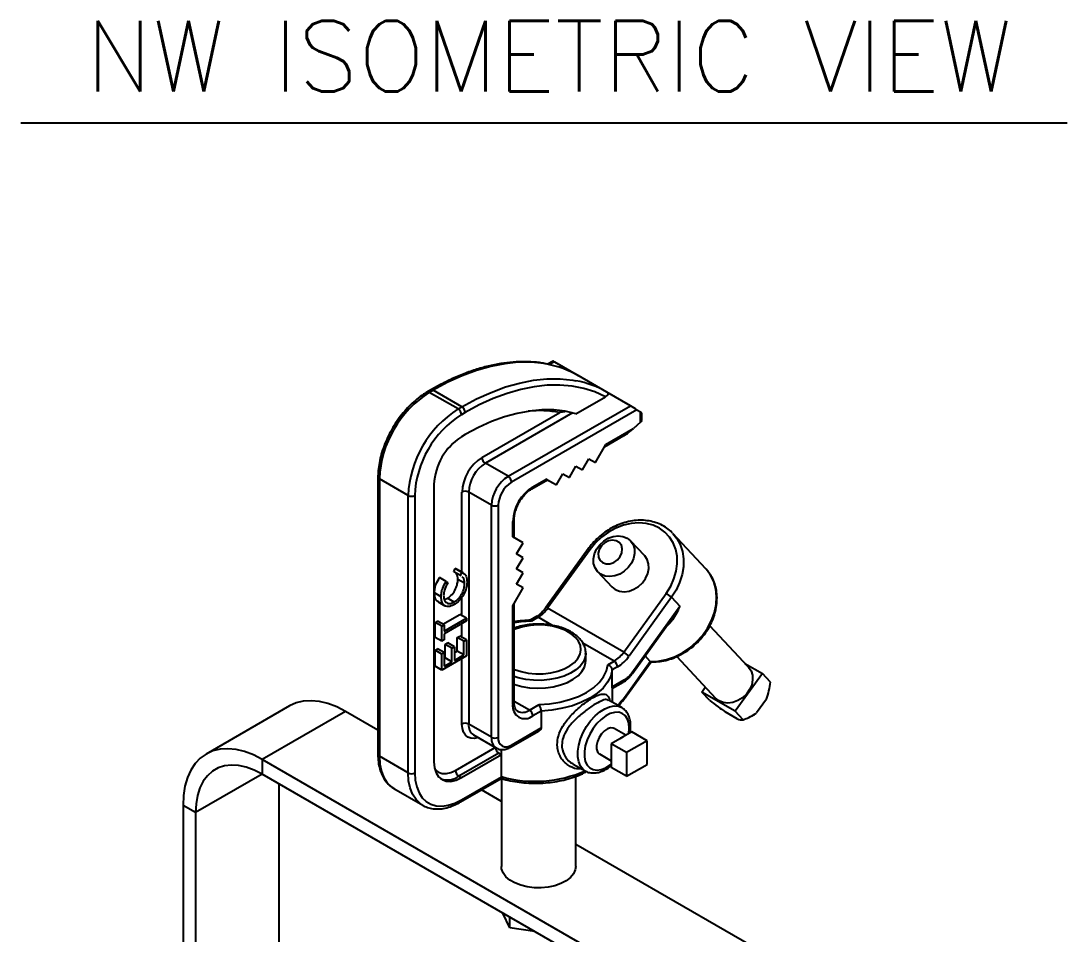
# Model space of a CAD drawing. Extents: x 14.8 to 109.8, y 1.6 to 86.6.
# Drawn here: x 16.66 to 27.76, y 14.69 to 24.38 of the extents above; entities that cross this region are included whole.
import ezdxf
from ezdxf.enums import TextEntityAlignment as Align

# ---------------------------------------------------------------- set-up
doc = ezdxf.new("R2010")
doc.units = 0
doc.header["$MEASUREMENT"] = 0
doc.layers.add('OBJECT', color=7, linetype='CONTINUOUS')
doc.styles.get("Standard").update_dxf_attribs({"font": 'SIMPLEX'})

msp = doc.modelspace()

# ---------------------------------------------------------------- linework, layer by layer
at = {"layer": 'OBJECT', "color": 1}
msp.add_line((16.659, 23.301), (27.762, 23.301), dxfattribs=at)
at = {"layer": 'OBJECT'}
for p, q in [((22.306, 20.773), (22.247, 20.74)), ((22.321, 20.765), (22.269, 20.735)), ((22.321, 20.765), (22.572, 20.62)), ((22.878, 20.444), (22.572, 20.62)), ((21.008, 20.467), (20.968, 20.444)), ((21.033, 20.464), (20.993, 20.441)), ((21.298, 20.265), (20.993, 20.441)), ((21.338, 20.288), (21.033, 20.464)), ((23.129, 20.299), (22.878, 20.444)), ((22.549, 20.214), (22.862, 20.394)), ((21.298, 20.265), (21.338, 20.288)), ((21.374, 20.227), (21.334, 20.204)), ((21.552, 19.751), (22.377, 20.227)), ((22.513, 20.224), (21.588, 19.69)), ((21.83, 19.55), (23.129, 20.299)), ((23.197, 20.257), (21.866, 19.488)), ((23.197, 20.257), (23.234, 20.233)), ((23.234, 20.124), (23.234, 20.233)), ((23.249, 20.158), (23.249, 20.222)), ((23.234, 20.124), (23.16, 20.057)), ((21.374, 19.992), (21.334, 19.968)), ((22.867, 19.888), (23.16, 20.057)), ((22.756, 19.696), (22.867, 19.888)), ((22.852, 19.862), (23.059, 19.982)), ((21.83, 19.55), (21.588, 19.69)), ((22.481, 19.537), (22.55, 19.657)), ((22.55, 19.657), (22.619, 19.617)), ((22.55, 19.657), (22.619, 19.617)), ((22.619, 19.617), (22.688, 19.736)), ((22.688, 19.736), (22.756, 19.696)), ((22.688, 19.736), (22.756, 19.696)), ((20.448, 19.543), (20.448, 16.599)), ((22.343, 19.458), (22.412, 19.577)), ((22.412, 19.577), (22.481, 19.537)), ((22.412, 19.577), (22.481, 19.537)), ((20.768, 19.346), (20.463, 19.523)), ((20.463, 19.523), (20.463, 16.579)), ((21.042, 19.464), (21.042, 16.52)), ((22.081, 19.417), (22.247, 19.513)), ((22.091, 19.44), (22.233, 19.521)), ((22.233, 19.521), (22.343, 19.458)), ((22.247, 19.513), (22.343, 19.458)), ((20.768, 16.403), (20.768, 19.346)), ((20.839, 19.346), (20.839, 16.403)), ((21.34, 18.532), (21.34, 19.383)), ((21.653, 19.243), (21.411, 19.383)), ((21.411, 19.383), (21.411, 16.92)), ((21.653, 16.78), (21.653, 19.243)), ((21.724, 19.243), (21.724, 16.78)), ((21.879, 18.909), (21.879, 19.072)), ((21.894, 18.901), (21.894, 19.093)), ((21.989, 18.845), (21.879, 18.909)), ((23.574, 18.948), (23.579, 18.943)), ((23.929, 18.568), (23.579, 18.943)), ((21.92, 18.726), (21.989, 18.845)), ((22.68, 18.782), (22.229, 18.157)), ((22.7, 18.775), (22.249, 18.15)), ((23.28, 18.705), (23.129, 18.866)), ((21.989, 18.686), (21.92, 18.726)), ((21.92, 18.567), (21.989, 18.686)), ((21.253, 18.538), (21.268, 18.571)), ((21.268, 18.571), (21.282, 18.563)), ((21.339, 18.53), (21.268, 18.571)), ((21.354, 18.524), (21.283, 18.565)), ((21.989, 18.527), (21.92, 18.567)), ((21.173, 18.435), (21.103, 18.475)), ((21.173, 18.435), (21.189, 18.42)), ((21.323, 18.497), (21.253, 18.538)), ((21.367, 18.415), (21.296, 18.456)), ((21.323, 18.497), (21.339, 18.53)), ((21.331, 18.491), (21.323, 18.497)), ((21.92, 18.407), (21.989, 18.527)), ((22.778, 18.539), (22.929, 18.378)), ((21.879, 18.177), (21.989, 18.368)), ((21.989, 18.368), (21.92, 18.407)), ((21.119, 18.271), (21.048, 18.312)), ((21.088, 18.218), (21.159, 18.177)), ((21.153, 18.244), (21.186, 18.256)), ((21.256, 18.215), (21.186, 18.256)), ((21.34, 18.07), (21.34, 18.27)), ((23.057, 17.683), (23.508, 18.308)), ((23.564, 18.266), (23.113, 17.641)), ((23.564, 18.266), (23.652, 18.171)), ((21.879, 17.13), (21.879, 18.177)), ((21.894, 17.15), (21.894, 18.202)), ((23.057, 17.683), (22.249, 18.15)), ((23.143, 17.465), (23.652, 18.171)), ((21.055, 17.998), (21.081, 18.014)), ((21.055, 17.84), (21.055, 17.998)), ((21.125, 17.958), (21.055, 17.998)), ((21.152, 17.973), (21.081, 18.014)), ((21.138, 17.981), (21.316, 18.084)), ((21.152, 17.907), (21.387, 18.043)), ((21.387, 18.016), (21.152, 17.88)), ((21.387, 18.043), (21.316, 18.084)), ((21.34, 17.841), (21.34, 17.989)), ((21.387, 18.043), (21.387, 18.016)), ((22.123, 18.057), (22.064, 18.022)), ((22.148, 18.054), (22.079, 18.014)), ((22.295, 17.969), (22.148, 18.054)), ((23.148, 17.456), (23.568, 18.038)), ((21.125, 17.958), (21.152, 17.973)), ((21.125, 17.799), (21.125, 17.958)), ((21.152, 17.973), (21.152, 17.907)), ((21.152, 17.88), (21.152, 17.814)), ((24.382, 17.524), (23.971, 17.965)), ((21.125, 17.799), (21.055, 17.84)), ((21.152, 17.814), (21.125, 17.799)), ((21.162, 17.766), (21.189, 17.782)), ((21.162, 17.623), (21.162, 17.766)), ((21.233, 17.725), (21.162, 17.766)), ((21.259, 17.741), (21.189, 17.782)), ((21.289, 17.84), (21.316, 17.855)), ((21.289, 17.696), (21.289, 17.84)), ((21.36, 17.799), (21.289, 17.84)), ((21.387, 17.814), (21.316, 17.855)), ((21.36, 17.799), (21.387, 17.814)), ((21.36, 17.655), (21.36, 17.799)), ((21.387, 17.814), (21.387, 17.644)), ((22.956, 17.588), (22.621, 17.781)), ((21.055, 17.704), (21.081, 17.72)), ((21.055, 17.534), (21.055, 17.704)), ((21.125, 17.663), (21.055, 17.704)), ((21.152, 17.679), (21.081, 17.72)), ((21.125, 17.663), (21.152, 17.679)), ((21.125, 17.493), (21.125, 17.663)), ((21.152, 17.679), (21.152, 17.535)), ((21.233, 17.725), (21.259, 17.741)), ((21.233, 17.582), (21.233, 17.725)), ((21.259, 17.741), (21.259, 17.597)), ((21.259, 17.679), (21.289, 17.696)), ((21.259, 17.597), (21.36, 17.655)), ((21.36, 17.655), (21.289, 17.696)), ((22.653, 17.591), (22.653, 17.672)), ((22.653, 17.672), (22.653, 17.664)), ((21.387, 17.644), (21.125, 17.493)), ((21.152, 17.617), (21.162, 17.623)), ((21.152, 17.535), (21.233, 17.582)), ((21.233, 17.582), (21.162, 17.623)), ((21.34, 16.92), (21.34, 17.617)), ((22.887, 17.548), (22.956, 17.588)), ((23.081, 17.229), (23.338, 17.585)), ((23.086, 17.22), (23.347, 17.581)), ((23.338, 17.585), (23.283, 17.644)), ((23.619, 17.638), (24.031, 17.196)), ((24.343, 17.565), (24.528, 17.459)), ((21.125, 17.493), (21.055, 17.534)), ((22.991, 17.527), (22.935, 17.495)), ((22.935, 17.316), (22.935, 17.495)), ((24.528, 17.459), (24.239, 17.057)), ((24.613, 17.367), (24.528, 17.459)), ((22.935, 17.316), (23.062, 17.389)), ((22.937, 17.3), (23.052, 17.366)), ((22.938, 17.151), (22.938, 17.3)), ((23.885, 17.261), (23.922, 17.313)), ((24.239, 17.057), (23.885, 17.261)), ((23.97, 17.17), (23.885, 17.261)), ((19.509, 17.114), (18.625, 16.603)), ((22.056, 17.068), (21.894, 17.162)), ((22.056, 17.068), (22.158, 17.128)), ((23.035, 17.095), (22.896, 17.176)), ((24.571, 17.184), (24.467, 17.04)), ((20.104, 17.055), (19.22, 16.544)), ((20.448, 16.856), (20.104, 17.055)), ((22.18, 17.059), (22.091, 17.007)), ((22.18, 17.059), (22.18, 16.88)), ((24.261, 16.977), (24.134, 17.05)), ((24.324, 16.966), (24.239, 17.057)), ((24.409, 17.003), (24.418, 17.008)), ((21.653, 16.78), (21.411, 16.92)), ((21.866, 16.698), (22.18, 16.88)), ((21.463, 16.805), (21.705, 16.665)), ((21.855, 16.675), (22.158, 16.85)), ((23.079, 16.802), (22.955, 16.874)), ((23.05, 16.785), (23.015, 16.765)), ((23.141, 16.838), (23.05, 16.785)), ((23.304, 16.744), (23.141, 16.838)), ((21.272, 16.429), (21.693, 16.672)), ((23.015, 16.765), (22.923, 16.712)), ((23.086, 16.618), (22.923, 16.712)), ((22.923, 16.712), (22.923, 16.607)), ((23.304, 16.744), (23.086, 16.618)), ((23.304, 16.492), (23.304, 16.744)), ((19.22, 16.544), (19.22, 16.389)), ((24.202, 13.669), (19.22, 16.544)), ((20.768, 16.403), (20.463, 16.579)), ((21.732, 16.613), (21.307, 16.367)), ((21.334, 16.352), (21.759, 16.597)), ((21.732, 16.613), (21.759, 16.597)), ((21.759, 16.597), (21.759, 16.65)), ((21.759, 16.362), (21.759, 16.597)), ((22.799, 16.604), (22.923, 16.532)), ((22.923, 16.607), (22.923, 16.566)), ((22.923, 16.566), (22.923, 16.461)), ((23.086, 16.618), (23.086, 16.367)), ((22.52, 16.497), (22.648, 16.424)), ((23.086, 16.367), (22.923, 16.461)), ((23.086, 16.367), (23.304, 16.492)), ((19.22, 16.389), (18.513, 15.981)), ((24.202, 13.513), (19.22, 16.389)), ((21.307, 16.367), (21.334, 16.352)), ((21.323, 16.094), (21.756, 16.344)), ((21.334, 16.117), (21.759, 16.362)), ((21.758, 16.343), (21.758, 15.411)), ((22.548, 15.411), (22.548, 16.366)), ((22.652, 16.421), (22.648, 16.424)), ((19.397, 16.287), (19.397, 11.401)), ((20.618, 16.236), (20.923, 16.059)), ((21.758, 16.1), (21.546, 16.222)), ((18.513, 15.981), (18.379, 16.058)), ((18.379, 16.058), (18.379, 10.782)), ((18.513, 15.981), (18.513, 10.863)), ((25.086, 14.179), (22.548, 15.644)), ((21.847, 14.76), (21.775, 14.914)), ((21.847, 14.76), (21.847, 14.873)), ((22.113, 14.719), (21.847, 14.76))]:
    msp.add_line(p, q, dxfattribs=at)
at = {"layer": 'OBJECT', "flags": 128}
for points in [[(22.245, 20.74), (22.209, 20.746), (22.076, 20.76), (21.937, 20.76), (21.793, 20.745), (21.646, 20.717), (21.495, 20.674), (21.342, 20.618), (21.188, 20.548), (21.033, 20.464)], [(21.338, 20.288), (21.494, 20.371), (21.648, 20.441), (21.801, 20.498), (21.951, 20.54), (22.099, 20.569), (22.242, 20.584), (22.381, 20.584), (22.515, 20.57), (22.549, 20.564)], [(22.862, 20.394), (22.751, 20.445), (22.633, 20.483), (22.509, 20.508), (22.379, 20.519), (22.245, 20.517), (22.106, 20.501), (21.964, 20.472), (21.819, 20.43), (21.672, 20.375), (21.523, 20.307), (21.374, 20.227)], [(22.549, 20.214), (22.435, 20.241), (22.314, 20.255), (22.189, 20.255), (22.06, 20.243), (21.927, 20.218), (21.791, 20.18), (21.653, 20.13), (21.514, 20.067), (21.374, 19.992)], [(23.508, 18.308), (23.555, 18.383), (23.59, 18.461), (23.614, 18.542), (23.625, 18.622), (23.624, 18.701), (23.609, 18.775), (23.582, 18.844), (23.544, 18.905), (23.494, 18.958), (23.435, 19), (23.368, 19.031), (23.294, 19.049), (23.216, 19.056), (23.134, 19.049), (23.053, 19.03), (22.972, 18.999), (22.895, 18.957), (22.822, 18.905), (22.757, 18.843), (22.7, 18.775)], [(22.815, 18.51), (22.778, 18.539), (22.752, 18.578), (22.737, 18.624), (22.735, 18.674), (22.746, 18.726), (22.769, 18.777), (22.802, 18.823), (22.844, 18.863), (22.893, 18.893), (22.945, 18.912), (22.998, 18.919), (23.048, 18.913), (23.093, 18.895), (23.129, 18.866), (23.156, 18.828), (23.17, 18.782), (23.172, 18.732), (23.162, 18.679), (23.139, 18.629), (23.105, 18.582), (23.063, 18.543), (23.014, 18.513), (22.962, 18.494), (22.91, 18.487), (22.859, 18.492), (22.815, 18.51)], [(23.579, 18.943), (23.62, 18.891), (23.656, 18.825), (23.68, 18.751), (23.691, 18.673), (23.69, 18.591), (23.676, 18.508), (23.65, 18.424), (23.612, 18.343), (23.564, 18.266)], [(22.832, 18.634), (22.869, 18.621), (22.91, 18.622), (22.952, 18.637), (22.989, 18.663), (23.019, 18.699), (23.036, 18.739), (23.041, 18.78), (23.032, 18.818), (23.009, 18.848), (22.977, 18.867), (22.937, 18.872), (22.895, 18.864), (22.855, 18.844), (22.821, 18.812), (22.797, 18.774), (22.786, 18.733), (22.788, 18.693), (22.804, 18.659), (22.832, 18.634)], [(22.929, 18.378), (22.965, 18.349), (23.01, 18.331), (23.06, 18.325), (23.113, 18.332), (23.165, 18.351), (23.214, 18.382), (23.256, 18.421), (23.289, 18.467), (23.312, 18.518), (23.323, 18.57), (23.321, 18.621), (23.306, 18.667), (23.28, 18.705), (23.28, 18.705)], [(23.338, 17.585), (23.423, 17.589), (23.51, 17.606), (23.596, 17.636), (23.679, 17.677), (23.757, 17.73), (23.829, 17.792), (23.892, 17.862), (23.946, 17.939), (23.989, 18.021), (24.02, 18.105), (24.038, 18.19), (24.042, 18.275), (24.034, 18.356), (24.013, 18.432), (23.979, 18.502), (23.947, 18.547)], [(23.947, 18.547), (23.933, 18.563), (23.929, 18.568)], [(22.079, 18.014), (21.967, 18.006), (21.894, 17.995)], [(21.894, 17.501), (21.897, 17.5), (21.967, 17.477), (22.043, 17.461), (22.123, 17.454), (22.203, 17.455), (22.282, 17.464), (22.357, 17.482), (22.426, 17.507), (22.485, 17.538), (22.534, 17.575), (22.571, 17.617), (22.594, 17.661), (22.603, 17.707), (22.597, 17.754), (22.578, 17.799), (22.544, 17.841), (22.498, 17.88), (22.441, 17.913), (22.375, 17.939), (22.302, 17.958), (22.223, 17.97), (22.143, 17.973), (22.063, 17.968), (21.985, 17.954), (21.914, 17.933), (21.894, 17.926)], [(22.653, 17.664), (22.647, 17.63), (22.628, 17.582), (22.595, 17.537), (22.549, 17.496), (22.491, 17.46), (22.424, 17.43), (22.349, 17.407), (22.269, 17.392), (22.185, 17.384), (22.1, 17.385), (22.017, 17.395), (21.937, 17.412), (21.894, 17.426)], [(21.894, 17.344), (21.9, 17.342), (21.976, 17.321), (22.058, 17.307), (22.142, 17.302), (22.227, 17.305), (22.309, 17.317), (22.387, 17.336), (22.459, 17.362), (22.521, 17.396), (22.573, 17.434), (22.613, 17.477), (22.639, 17.524), (22.652, 17.572), (22.653, 17.591)], [(22.158, 17.128), (22.27, 17.136), (22.379, 17.153), (22.482, 17.18), (22.577, 17.215), (22.662, 17.257), (22.736, 17.306), (22.797, 17.361), (22.842, 17.421), (22.873, 17.484), (22.887, 17.548)], [(22.935, 17.495), (22.918, 17.428), (22.885, 17.364), (22.837, 17.303), (22.774, 17.247), (22.698, 17.196), (22.61, 17.152), (22.512, 17.116), (22.407, 17.088), (22.295, 17.068), (22.18, 17.059)], [(23.143, 17.465), (23.146, 17.461), (23.148, 17.459), (23.148, 17.457), (23.148, 17.456)], [(24.382, 17.524), (24.382, 17.523), (24.409, 17.485), (24.423, 17.439), (24.425, 17.389), (24.415, 17.337), (24.392, 17.286), (24.358, 17.239), (24.316, 17.2), (24.267, 17.17), (24.215, 17.151), (24.162, 17.144), (24.112, 17.149), (24.068, 17.167), (24.031, 17.196)], [(23.062, 17.389), (23.061, 17.381), (23.059, 17.375), (23.056, 17.37), (23.052, 17.366), (23.052, 17.366)], [(23.086, 17.22), (23.086, 17.22), (23.086, 17.222), (23.084, 17.225), (23.081, 17.229)], [(20.104, 17.055), (20.01, 17.103), (19.917, 17.138), (19.826, 17.161), (19.739, 17.169), (19.656, 17.164), (19.579, 17.146), (19.509, 17.114)], [(22.648, 16.424), (22.626, 16.44), (22.598, 16.474), (22.579, 16.519), (22.569, 16.572), (22.569, 16.632), (22.579, 16.697), (22.598, 16.764), (22.626, 16.831), (22.662, 16.895), (22.704, 16.954), (22.752, 17.007), (22.802, 17.05), (22.855, 17.083), (22.906, 17.104), (22.955, 17.113), (23, 17.109), (23.035, 17.095)], [(23.111, 16.82), (23.115, 16.877), (23.111, 16.929), (23.096, 16.974), (23.073, 17.01), (23.041, 17.034), (23.003, 17.046), (22.96, 17.045), (22.913, 17.032), (22.865, 17.007), (22.817, 16.971), (22.772, 16.926), (22.731, 16.873), (22.696, 16.814), (22.668, 16.752), (22.649, 16.69), (22.639, 16.63), (22.639, 16.574), (22.649, 16.525), (22.668, 16.485), (22.696, 16.455), (22.731, 16.437), (22.772, 16.431), (22.817, 16.438), (22.865, 16.457), (22.913, 16.488), (22.923, 16.496)], [(23.035, 17.095), (23.04, 17.092), (23.043, 17.09)], [(21.51, 16.778), (21.471, 16.769), (21.434, 16.771), (21.402, 16.783), (21.376, 16.804), (21.356, 16.835), (21.344, 16.874), (21.34, 16.92)], [(22.955, 16.874), (22.946, 16.878), (22.917, 16.881), (22.885, 16.871), (22.852, 16.849), (22.822, 16.818), (22.796, 16.779), (22.777, 16.737), (22.768, 16.695), (22.768, 16.657), (22.777, 16.626), (22.796, 16.606), (22.799, 16.604)], [(19.22, 16.544), (19.126, 16.593), (19.033, 16.628), (18.942, 16.65), (18.855, 16.659), (18.773, 16.654), (18.696, 16.635), (18.625, 16.603), (18.562, 16.558), (18.508, 16.501), (18.462, 16.432), (18.426, 16.352), (18.4, 16.263), (18.384, 16.164), (18.379, 16.058)], [(20.463, 16.579), (20.468, 16.495), (20.484, 16.419), (20.511, 16.352), (20.547, 16.297), (20.592, 16.253), (20.618, 16.236)], [(19.22, 16.389), (19.135, 16.432), (19.051, 16.463), (18.969, 16.481), (18.892, 16.485), (18.819, 16.477), (18.751, 16.455), (18.691, 16.42), (18.638, 16.372), (18.594, 16.314), (18.559, 16.244), (18.534, 16.164), (18.518, 16.076), (18.513, 15.981)], [(21.042, 16.52), (21.048, 16.458), (21.065, 16.404), (21.092, 16.362), (21.128, 16.332), (21.172, 16.315), (21.222, 16.313), (21.277, 16.326), (21.334, 16.352)], [(21.05, 16.448), (21.059, 16.437), (21.091, 16.411), (21.129, 16.396), (21.174, 16.395), (21.222, 16.406), (21.272, 16.429)], [(20.921, 16.061), (20.898, 16.076), (20.852, 16.12), (20.816, 16.176), (20.79, 16.243), (20.773, 16.319), (20.768, 16.403)], [(20.839, 16.403), (20.844, 16.324), (20.859, 16.253), (20.884, 16.191), (20.917, 16.139), (20.96, 16.098), (21.01, 16.069), (21.066, 16.053), (21.128, 16.05), (21.194, 16.059), (21.263, 16.082), (21.334, 16.117)], [(22.548, 15.411), (22.542, 15.373), (22.523, 15.331), (22.49, 15.292), (22.445, 15.257), (22.39, 15.228), (22.326, 15.205), (22.255, 15.19), (22.181, 15.183), (22.106, 15.184), (22.033, 15.193), (21.964, 15.21), (21.901, 15.235), (21.848, 15.265), (21.806, 15.301), (21.777, 15.341), (21.761, 15.384), (21.758, 15.411)]]:
    msp.add_lwpolyline(points, dxfattribs=at)
at = {"layer": 'OBJECT'}
for centre, radius, start, end in [((22.046, 19.69), 1.068, 60.5136, 79.2711), ((22.352, 19.514), 1.069, 60.5149, 79.3556), ((21.61, 19.473), 1.148, 122.4873, 177.5127), ((20.979, 20.423), 0.0228, 50.949, 117.7563), ((21.018, 20.444), 0.0251, 54.3782, 114.3115), ((21.915, 19.296), 1.148, 122.487, 177.513), ((21.257, 20.2), 0.0768, 2.6045, 57.3956), ((21.297, 20.223), 0.0768, 2.6045, 57.3956), ((22.162, 19.102), 1.145, 79.2078, 95.9955), ((21.909, 19.3), 1.072, 122.4873, 177.5127), ((21.675, 19.435), 0.633, 122.6055, 177.3945), ((21.801, 19.362), 0.461, 122.6054, 177.3946), ((21.795, 19.366), 0.384, 122.6054, 177.3946), ((21.629, 19.754), 0.0768, 182.6054, 237.3947), ((20.472, 19.545), 0.0245, 184.7436, 246.5626), ((22.037, 19.226), 0.384, 122.6054, 177.3946), ((21.789, 19.485), 0.0768, 2.6063, 57.3938), ((22.031, 19.229), 0.307, 122.6057, 177.3944), ((22.34, 19.051), 0.461, 122.6055, 177.3945), ((22.066, 19.437), 0.0252, 305.7098, 5.6182), ((20.803, 19.415), 0.0769, 242.6099, 297.3899), ((21.375, 19.315), 0.0769, 62.6097, 117.3902), ((21.689, 19.312), 0.0769, 242.6097, 297.3904), ((21.869, 19.095), 0.0252, 294.4066, 353.9392), ((22.68, 18.75), 0.0324, 50.1728, 89.1055), ((23.367, 18.065), 0.281, 45.72, 59.9874), ((21.972, 18.343), 0.338, 301.3932, 325.1483), ((22.229, 18.125), 0.0324, 50.1724, 89.1135), ((22.133, 18.034), 0.0252, 54.3842, 114.3056), ((22.779, 17.877), 0.338, 301.3932, 325.1483), ((22.916, 17.44), 0.281, 45.7201, 59.9863), ((22.914, 17.523), 0.0768, 2.6054, 57.3947), ((22.779, 17.873), 0.406, 301.3929, 325.1482), ((22.921, 17.62), 0.271, 301.3928, 325.1485), ((22.175, 17.88), 1.116, 317.0461, 324.2641), ((22.008, 17.109), 0.131, 170.7858, 309.2034), ((21.869, 17.153), 0.0251, 294.3747, 354.3051), ((21.983, 17.168), 0.123, 244.8766, 306.3003), ((22.014, 17.004), 0.0768, 2.6054, 57.3947), ((24.268, 17.292), 0.321, 297.7776, 308.2355), ((21.375, 16.852), 0.0769, 62.6097, 117.3902), ((21.529, 16.904), 0.119, 172.4742, 236.2137), ((21.689, 16.848), 0.0769, 242.6097, 297.3904), ((21.776, 16.766), 0.123, 173.6576, 235.4022), ((21.81, 16.766), 0.0873, 170.7857, 309.2033), ((23.105, 16.649), 0.147, 112.0237, 127.9709), ((21.774, 16.678), 0.0777, 186.0387, 237.2047), ((21.84, 16.696), 0.0252, 305.7056, 5.6203), ((20.473, 16.602), 0.0251, 185.696, 245.6237), ((23.069, 16.586), 0.147, 172.0294, 187.9706), ((20.803, 16.471), 0.0769, 242.6099, 297.3899), ((21.184, 16.542), 0.214, 251.0993, 305.1309), ((21.348, 16.432), 0.0768, 182.6063, 237.3938), ((22.116, 17.616), 1.303, 254.1188, 293.9872), ((21.31, 16.114), 0.0239, 303.8903, 7.4078)]:
    msp.add_arc(centre, radius, start, end, dxfattribs=at)
for centre, major_axis, ratio, start_param, end_param in [((22.354, 20.744), (0.0485, -0.0297), 0.027575, 2.341322, 3.126639), ((23.162, 20.277), (0.0485, -0.0297), 0.027575, 0.770526, 2.341322), ((23.199, 20.253), (0.05, -0.0308), 0.027571, 6.268377, 7.085565), ((23.199, 20.144), (0.0487, 0.0161), 0.700151, 5.270549, 5.540586), ((23.199, 20.186), (-0.0354, 0.0612), 0.577335, 3.411589, 3.92695), ((23.125, 20.077), (0.13, 0.113), 0.224841, 4.004685, 4.790164), ((22.197, 19.542), (0.05, -0.0289), 0.00007, 6.283145, 7.068624)]:
    msp.add_ellipse(centre, major_axis=major_axis, ratio=ratio, start_param=start_param, end_param=end_param, dxfattribs=at)
for points, knots in [([(22.234, 20.743), (22.22, 20.746), (22.168, 20.757), (22.071, 20.766), (21.946, 20.768), (21.817, 20.757), (21.685, 20.736), (21.55, 20.703), (21.414, 20.659), (21.275, 20.604), (21.14, 20.54), (21.051, 20.491), (21.008, 20.467)], [0, 0, 0, 0, 0.03904, 0.145936, 0.253118, 0.360592, 0.468328, 0.576279, 0.684391, 0.792614, 0.900903, 1, 1, 1, 1]), ([(20.968, 20.444), (20.956, 20.436), (20.92, 20.415), (20.862, 20.371), (20.795, 20.312), (20.731, 20.244), (20.672, 20.17), (20.618, 20.09), (20.571, 20.006), (20.53, 19.919), (20.496, 19.83), (20.471, 19.741), (20.455, 19.654), (20.449, 19.588), (20.448, 19.552), (20.448, 19.543)], [0, 0, 0, 0, 0.044818, 0.129353, 0.213788, 0.29809, 0.382269, 0.466368, 0.550437, 0.634532, 0.718694, 0.802981, 0.887454, 0.972156, 1, 1, 1, 1]), ([(22.878, 20.444), (22.88, 20.442), (22.886, 20.438), (22.889, 20.429), (22.888, 20.418), (22.879, 20.405), (22.868, 20.398), (22.862, 20.394)], [0, 0, 0, 0, 0.138344, 0.27604, 0.470201, 0.742049, 1, 1, 1, 1]), ([(22.434, 20.234), (22.414, 20.232), (22.394, 20.231), (22.377, 20.227), (22.377, 20.227)], [0, 0, 0, 0, 0.995075, 1, 1, 1, 1]), ([(21.894, 19.093), (21.894, 19.1), (21.894, 19.122), (21.901, 19.162), (21.917, 19.212), (21.94, 19.263), (21.969, 19.311), (22.003, 19.354), (22.039, 19.389), (22.066, 19.408), (22.079, 19.416), (22.081, 19.417)], [0, 0, 0, 0, 0.067195, 0.19703, 0.328082, 0.46016, 0.592763, 0.725247, 0.856829, 0.979682, 1, 1, 1, 1]), ([(23.574, 18.948), (23.572, 18.95), (23.555, 18.97), (23.514, 19.001), (23.452, 19.039), (23.382, 19.065), (23.307, 19.081), (23.229, 19.086), (23.149, 19.079), (23.067, 19.061), (22.987, 19.032), (22.91, 18.993), (22.837, 18.944), (22.77, 18.887), (22.718, 18.832), (22.69, 18.795), (22.68, 18.782)], [0, 0, 0, 0, 0.008153, 0.086007, 0.163817, 0.241773, 0.320027, 0.398643, 0.477601, 0.55683, 0.636248, 0.715786, 0.795398, 0.875058, 0.95476, 1, 1, 1, 1]), ([(23.345, 17.58), (23.37, 17.581), (23.423, 17.581), (23.503, 17.595), (23.584, 17.62), (23.662, 17.656), (23.737, 17.701), (23.807, 17.755), (23.87, 17.818), (23.925, 17.886), (23.971, 17.96), (24.007, 18.038), (24.032, 18.118), (24.046, 18.199), (24.048, 18.279), (24.039, 18.356), (24.018, 18.428), (23.988, 18.493), (23.96, 18.529), (23.948, 18.545)], [0, 0, 0, 0, 0.057196, 0.116415, 0.175798, 0.235286, 0.29484, 0.354436, 0.414064, 0.473722, 0.533411, 0.593124, 0.652841, 0.712525, 0.772111, 0.831518, 0.890663, 0.949494, 1, 1, 1, 1]), ([(21.048, 18.312), (21.049, 18.327), (21.05, 18.356), (21.065, 18.413), (21.089, 18.452), (21.103, 18.475)], [0, 0, 0, 0, 0.280845, 0.561444, 1, 1, 1, 1]), ([(21.119, 18.271), (21.119, 18.286), (21.121, 18.315), (21.136, 18.372), (21.159, 18.411), (21.173, 18.435)], [0, 0, 0, 0, 0.280845, 0.561444, 1, 1, 1, 1]), ([(21.186, 18.256), (21.203, 18.268), (21.236, 18.292), (21.273, 18.351), (21.293, 18.408), (21.295, 18.44), (21.296, 18.456)], [0, 0, 0, 0, 0.279431, 0.558929, 0.779288, 1, 1, 1, 1]), ([(21.296, 18.456), (21.294, 18.478), (21.29, 18.513), (21.268, 18.527), (21.26, 18.532)], [0, 0, 0, 0, 0.631765, 1, 1, 1, 1]), ([(21.339, 18.53), (21.348, 18.526), (21.366, 18.518), (21.389, 18.486), (21.392, 18.452), (21.394, 18.43)], [0, 0, 0, 0, 0.280395, 0.560815, 1, 1, 1, 1]), ([(21.367, 18.415), (21.365, 18.438), (21.363, 18.467), (21.346, 18.479), (21.342, 18.482)], [0, 0, 0, 0, 0.769286, 1, 1, 1, 1]), ([(21.189, 18.42), (21.175, 18.394), (21.15, 18.348), (21.147, 18.304), (21.145, 18.285)], [0, 0, 0, 0, 0.558391, 1, 1, 1, 1]), ([(21.256, 18.215), (21.273, 18.227), (21.307, 18.252), (21.344, 18.31), (21.364, 18.367), (21.366, 18.399), (21.367, 18.415)], [0, 0, 0, 0, 0.279431, 0.558929, 0.779288, 1, 1, 1, 1]), ([(21.394, 18.43), (21.392, 18.403), (21.388, 18.353), (21.36, 18.302), (21.348, 18.279)], [0, 0, 0, 0, 0.559804, 1, 1, 1, 1]), ([(21.09, 18.221), (21.086, 18.222), (21.068, 18.227), (21.052, 18.26), (21.049, 18.295), (21.048, 18.312)], [0, 0, 0, 0, 0.145899, 0.572628, 1, 1, 1, 1]), ([(21.255, 18.187), (21.234, 18.178), (21.193, 18.16), (21.148, 18.179), (21.122, 18.217), (21.12, 18.253), (21.119, 18.271)], [0, 0, 0, 0, 0.2795127, 0.5590803, 0.7793744, 1, 1, 1, 1]), ([(21.145, 18.285), (21.147, 18.267), (21.151, 18.23), (21.18, 18.202), (21.217, 18.197), (21.243, 18.209), (21.256, 18.215)], [0, 0, 0, 0, 0.279864, 0.559536, 0.779673, 1, 1, 1, 1]), ([(21.348, 18.279), (21.332, 18.258), (21.304, 18.219), (21.27, 18.197), (21.255, 18.187)], [0, 0, 0, 0, 0.5590209, 1, 1, 1, 1]), ([(22.229, 18.157), (22.224, 18.15), (22.207, 18.127), (22.177, 18.095), (22.146, 18.071), (22.128, 18.06), (22.123, 18.057)], [0, 0, 0, 0, 0.175768, 0.515023, 0.851522, 1, 1, 1, 1]), ([(23.652, 18.171), (23.652, 18.171), (23.644, 18.152), (23.624, 18.107), (23.586, 18.043), (23.546, 17.989), (23.517, 17.963), (23.508, 17.955)], [0, 0, 0, 0, 0.00366, 0.234796, 0.549645, 0.864155, 1, 1, 1, 1]), ([(23.652, 18.171), (23.652, 18.171), (23.642, 18.152), (23.616, 18.106), (23.584, 18.065), (23.566, 18.04)], [0, 0, 0, 0, 0.006541, 0.408978, 1, 1, 1, 1]), ([(22.067, 18.023), (22.055, 18.022), (22.01, 18.021), (21.951, 18.015), (21.906, 18.007), (21.894, 18.004)], [0, 0, 0, 0, 0.199556, 0.771646, 1, 1, 1, 1]), ([(22.067, 18.023), (22.069, 18.023), (22.073, 18.022), (22.077, 18.017), (22.079, 18.014), (22.079, 18.014)], [0, 0, 0, 0, 0.530264, 0.9893689, 1, 1, 1, 1]), ([(22.652, 17.663), (22.652, 17.667), (22.655, 17.687), (22.648, 17.724), (22.63, 17.771), (22.6, 17.816), (22.559, 17.857), (22.508, 17.894), (22.448, 17.926), (22.38, 17.951), (22.306, 17.969), (22.229, 17.98), (22.15, 17.983), (22.071, 17.98), (21.995, 17.968), (21.935, 17.954), (21.903, 17.941), (21.894, 17.937)], [0, 0, 0, 0, 0.015059, 0.084165, 0.152924, 0.222814, 0.294795, 0.368684, 0.443627, 0.518795, 0.593811, 0.668644, 0.743365, 0.81808, 0.892885, 0.967888, 1, 1, 1, 1]), ([(22.935, 17.495), (22.935, 17.499), (22.934, 17.508), (22.926, 17.522), (22.915, 17.534), (22.901, 17.543), (22.891, 17.547), (22.887, 17.548), (22.887, 17.548)], [0, 0, 0, 0, 0.19777, 0.395373, 0.598086, 0.812873, 0.995765, 1, 1, 1, 1]), ([(23.345, 17.581), (23.344, 17.581), (23.343, 17.58), (23.34, 17.583), (23.338, 17.585)], [0, 0, 0, 0, 0.3245, 1, 1, 1, 1]), ([(23.052, 17.366), (23.059, 17.371), (23.081, 17.384), (23.115, 17.414), (23.137, 17.442), (23.148, 17.456)], [0, 0, 0, 0, 0.216281, 0.612446, 1, 1, 1, 1]), ([(24.571, 17.184), (24.581, 17.214), (24.6, 17.277), (24.609, 17.336), (24.613, 17.367)], [0, 0, 0, 0, 0.480505, 1, 1, 1, 1]), ([(22.351, 16.705), (22.353, 16.734), (22.359, 16.799), (22.408, 16.903), (22.477, 16.992), (22.544, 17.061), (22.599, 17.109), (22.653, 17.151), (22.718, 17.196), (22.788, 17.232), (22.85, 17.245), (22.884, 17.227), (22.9, 17.198), (22.905, 17.177), (22.906, 17.17)], [0, 0, 0, 0, 0.088776, 0.19861, 0.317142, 0.380597, 0.444001, 0.503802, 0.563571, 0.671288, 0.779154, 0.898446, 0.964872, 1, 1, 1, 1]), ([(22.937, 17.3), (22.937, 17.3), (22.936, 17.299), (22.936, 17.302), (22.935, 17.308), (22.935, 17.313), (22.935, 17.316)], [0, 0, 0, 0, 0.097443, 0.481142, 0.777154, 1, 1, 1, 1]), ([(23.001, 17.115), (23.02, 17.137), (23.049, 17.17), (23.077, 17.207), (23.086, 17.22)], [0, 0, 0, 0, 0.651425, 1, 1, 1, 1]), ([(21.931, 17.057), (21.926, 17.06), (21.916, 17.066), (21.904, 17.086), (21.895, 17.114), (21.894, 17.138), (21.894, 17.15)], [0, 0, 0, 0, 0.245921, 0.509252, 0.761555, 1, 1, 1, 1]), ([(22.18, 17.059), (22.18, 17.063), (22.18, 17.073), (22.176, 17.089), (22.171, 17.105), (22.165, 17.118), (22.16, 17.125), (22.158, 17.128), (22.158, 17.128)], [0, 0, 0, 0, 0.19777, 0.395373, 0.598085, 0.812872, 0.995764, 1, 1, 1, 1]), ([(22.894, 17.171), (22.887, 17.176), (22.87, 17.186), (22.819, 17.169), (22.741, 17.127), (22.641, 17.057), (22.538, 16.968), (22.457, 16.873), (22.408, 16.781), (22.403, 16.724), (22.4, 16.698)], [0, 0, 0, 0, 0.09385, 0.221401, 0.3493, 0.490356, 0.638801, 0.77588, 0.900508, 1, 1, 1, 1]), ([(23.97, 17.17), (23.999, 17.148), (24.053, 17.108), (24.108, 17.068), (24.134, 17.05)], [0, 0, 0, 0, 0.538104, 1, 1, 1, 1]), ([(23.13, 16.897), (23.13, 16.908), (23.129, 16.938), (23.12, 16.985), (23.1, 17.032), (23.074, 17.067), (23.053, 17.082), (23.044, 17.088)], [0, 0, 0, 0, 0.1320714, 0.381045, 0.6289195, 0.8431442, 1, 1, 1, 1]), ([(24.324, 16.966), (24.344, 16.974), (24.386, 16.991), (24.435, 17.016), (24.461, 17.036), (24.467, 17.04)], [0, 0, 0, 0, 0.438721, 0.883111, 1, 1, 1, 1]), ([(22.18, 16.88), (22.18, 16.876), (22.179, 16.869), (22.171, 16.859), (22.163, 16.853), (22.158, 16.85)], [0, 0, 0, 0, 0.295942, 0.590033, 1, 1, 1, 1]), ([(23.123, 16.827), (23.126, 16.844), (23.13, 16.868), (23.13, 16.89), (23.13, 16.897)], [0, 0, 0, 0, 0.689379, 1, 1, 1, 1]), ([(24.261, 16.977), (24.267, 16.975), (24.285, 16.968), (24.305, 16.965), (24.317, 16.966), (24.324, 16.966)], [0, 0, 0, 0, 0.205667, 0.600108, 1, 1, 1, 1]), ([(21.707, 16.666), (21.714, 16.662), (21.732, 16.652), (21.767, 16.648), (21.806, 16.653), (21.836, 16.665), (21.852, 16.674), (21.855, 16.675)], [0, 0, 0, 0, 0.166953, 0.415933, 0.668017, 0.942779, 1, 1, 1, 1]), ([(22.605, 16.448), (22.59, 16.447), (22.541, 16.442), (22.461, 16.481), (22.396, 16.547), (22.363, 16.619), (22.352, 16.667), (22.351, 16.696), (22.351, 16.705)], [0, 0, 0, 0, 0.1144, 0.366894, 0.648434, 0.793479, 0.938457, 1, 1, 1, 1]), ([(22.4, 16.698), (22.4, 16.69), (22.402, 16.647), (22.418, 16.604), (22.457, 16.545), (22.484, 16.512), (22.519, 16.499), (22.521, 16.499)], [0, 0, 0, 0, 0.093327, 0.51856, 0.534369, 0.972913, 1, 1, 1, 1]), ([(20.448, 16.599), (20.448, 16.585), (20.449, 16.544), (20.457, 16.48), (20.477, 16.41), (20.505, 16.348), (20.543, 16.295), (20.582, 16.257), (20.611, 16.241), (20.622, 16.235)], [0, 0, 0, 0, 0.08724, 0.252437, 0.417684, 0.581814, 0.743542, 0.901956, 1, 1, 1, 1]), ([(22.654, 16.422), (22.661, 16.418), (22.68, 16.407), (22.717, 16.401), (22.765, 16.402), (22.814, 16.414), (22.865, 16.438), (22.902, 16.461), (22.921, 16.479), (22.923, 16.481)], [0, 0, 0, 0, 0.081753, 0.25035, 0.42039, 0.59657, 0.779509, 0.966468, 1, 1, 1, 1]), ([(21.755, 16.344), (21.756, 16.343), (21.787, 16.334), (21.851, 16.319), (21.948, 16.302), (22.048, 16.294), (22.149, 16.292), (22.25, 16.298), (22.349, 16.311), (22.444, 16.332), (22.534, 16.359), (22.608, 16.388), (22.648, 16.409), (22.663, 16.418)], [0, 0, 0, 0, 0.003299, 0.107243, 0.211081, 0.314821, 0.418514, 0.522218, 0.625975, 0.729844, 0.833884, 0.93815, 1, 1, 1, 1]), ([(21.759, 16.362), (21.759, 16.359), (21.759, 16.351), (21.758, 16.345), (21.757, 16.344), (21.756, 16.344)], [0, 0, 0, 0, 0.354176, 0.707354, 1, 1, 1, 1]), ([(20.921, 16.062), (20.929, 16.057), (20.954, 16.041), (21.002, 16.027), (21.063, 16.018), (21.128, 16.021), (21.196, 16.036), (21.261, 16.06), (21.304, 16.083), (21.323, 16.094)], [0, 0, 0, 0, 0.076193, 0.23041, 0.384915, 0.541555, 0.701121, 0.863218, 1, 1, 1, 1])]:
    msp.add_open_spline(points, degree=3, knots=knots, dxfattribs=at)

# ---------------------------------------------------------------- texts
at = {"layer": 'OBJECT', "color": 1}
msp.add_text('NW ISOMETRIC VIEW', height=0.75, dxfattribs=at).set_placement((22.263, 23.633), align=Align.CENTER)

doc.saveas('drawing.dxf')
